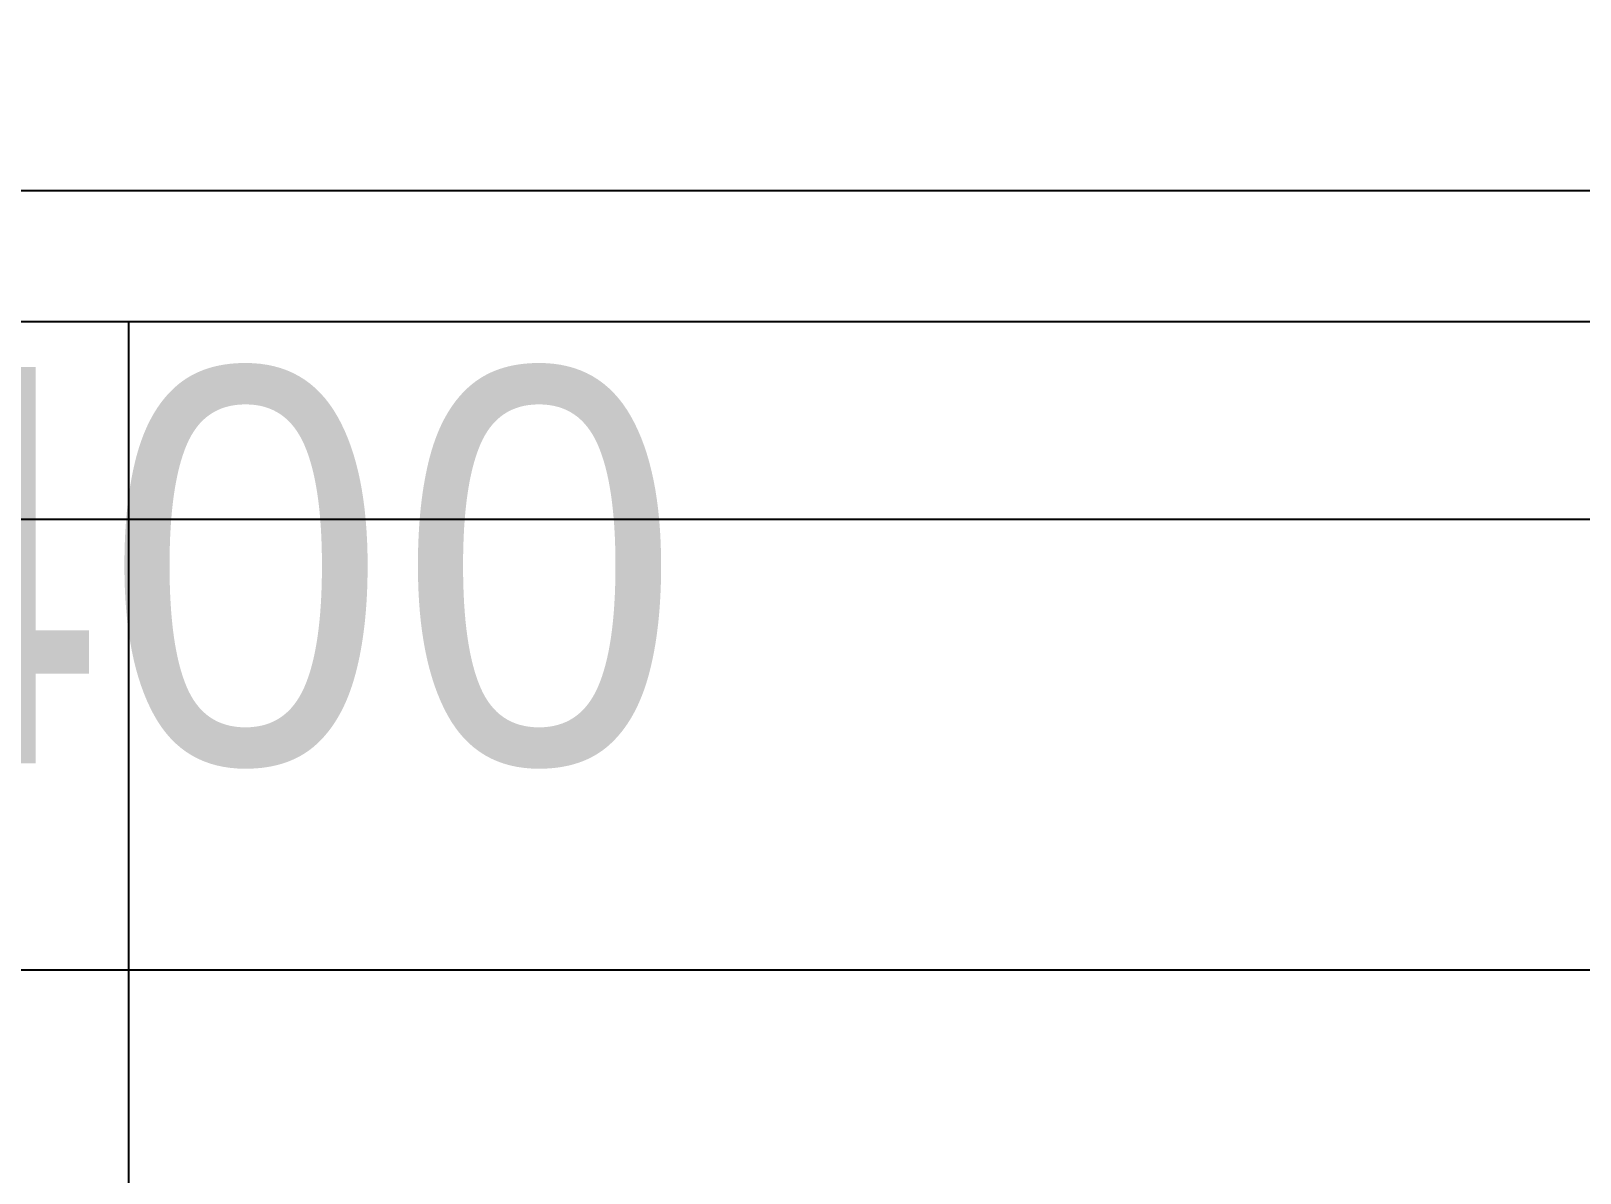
# Model space of a CAD drawing. Header units: millimetres. Extents: x 11242 to 497835, y 4200 to 105100.
# Drawn here: x 272063 to 272653, y 45551 to 45986 of the extents above; entities that cross this region are included whole.
import ezdxf
from ezdxf.xclip import XClip

# ---------------------------------------------------------------- set-up
doc = ezdxf.new("R2010")
doc.units = ezdxf.units.MM
doc.header["$LTSCALE"] = 200
doc.header["$XCLIPFRAME"] = 0
doc.layers.get('DEFPOINTS').update_dxf_attribs({"color": 137})
doc.layers.add('CEIL-7', color=7, linetype='Continuous')
doc.layers.add('CEIL-암면흡음텍스', color=251, linetype='Continuous')
doc.layers.add('Defpoint', color=137, linetype='Continuous', plot=False)
doc.styles.add('맑은고딕', font='malgun.ttf')
doc.dimstyles.new('GAUN-100', dxfattribs={"dimscale": 100, "dimtxt": 1.5, "dimasz": 1, "dimexe": 2, "dimexo": 3, "dimgap": 0.5, "dimtad": 1, "dimdec": 0, "dimzin": 1, "dimdsep": 46, "dimlunit": 6, "dimtxsty": '맑은고딕', "dimblk": 'CJDOT', "dimcen": 0.09, "dimdle": 1, "dimclrd": 256, "dimclre": 256, "dimclrt": 3, "dimadec": 0, "dimazin": 0, "dimtfac": 1, "dimtdec": 0, "dimtix": 1, "dimtmove": 2, "dimatfit": 3, "dimldrblk": 'CJDOT', "dimfxl": 1, "dimtolj": 1, "dimtzin": 1, "dimarcsym": 0})

# ---------------------------------------------------------------- blocks, each defined once
blk = doc.blocks.new('C-6x6_1f')
for p, q in [((-40746.98, -324623.45), (-40746.98, -303023.45)), ((-38346.98, -324623.45), (-38346.98, -303023.45)), ((-34746.98, -319823.45), (-41946.98, -319823.45))]:
    blk.add_line(p, q)
blk = doc.blocks.new('CJDOT')
blk.add_line((-2, 0), (2, 0))
at = {"const_width": 0.5}
blk.add_lwpolyline([(-0.25, 0, 1), (0.25, 0, 1)], format="xyb", close=True, dxfattribs=at)
blk = doc.blocks.new('*D69')
at = {"layer": 'Defpoint', "lineweight": -2, "transparency": 16777216}
for p, q in [((270862.5, 45825), (270862.5, 45618.57)), ((273262.5, 45825), (273262.5, 45618.57)), ((270872.5, 45628.57), (273252.5, 45628.57))]:
    blk.add_line(p, q, dxfattribs=at)
at = {"layer": 'DEFPOINTS', "color": 0, "transparency": 16777216}
for p in [(270862.5, 45925), (273262.5, 45925), (273262.5, 45628.57)]:
    blk.add_point(p, dxfattribs=at)
at = {"layer": 'Defpoint', "lineweight": -2, "transparency": 16777216, "xscale": 10, "yscale": 10, "zscale": 10, "rotation": 180}
blk.add_blockref('CJDOT', (270862.5, 45628.57), dxfattribs=at)
at = {"layer": 'Defpoint', "lineweight": -2, "transparency": 16777216, "xscale": 10, "yscale": 10, "zscale": 10}
blk.add_blockref('CJDOT', (273262.5, 45628.57), dxfattribs=at)
at = {"layer": 'Defpoint', "transparency": 16777216, "insert": (272062.5, 45768.65), "char_height": 150, "attachment_point": 5, "style": '맑은고딕'}
blk.add_mtext('\\A1;2,400', dxfattribs=at)

msp = doc.modelspace()

# ---------------------------------------------------------------- linework, layer by layer
at = {"layer": 'CEIL-7'}
msp.add_lwpolyline([(270300, 69200.25), (270300, 45875.25), (280950, 45875.25), (280950, 43175.25), (280425, 43175.25), (280425, 42950.25), (277198.81, 42950.25), (277198.81, 42815), (273201.19, 42815), (273201.19, 42950.25), (270975, 42950.25), (270975, 43175.25), (270425, 43175.25), (270425, 42950), (268200, 42950)], dxfattribs=at)
msp.add_lwpolyline([(270400, 49325), (273725, 49325), (273725, 45925), (270400, 45925)], close=True, dxfattribs=at)

# ---------------------------------------------------------------- block references
at = {"layer": 'CEIL-암면흡음텍스'}
ref = msp.add_blockref('C-6x6_1f', (312846.98, 365623.45), dxfattribs=at)
XClip(ref).set_block_clipping_path([(-44646.9790898738, -322658.1999318774), (-44646.9790898737, -305548.1999180664), (-47046.9790898737, -305548.1999180664), (-47046.9790898736, -305973.1999180662), (-48296.9790898722, -305973.1999180663), (-48296.9790898722, -303548.1999180664), (-45296.9790898737, -303548.1999180664), (-45296.9790898737, -304048.1999180681), (-44646.9790898737, -304048.1999180681), (-44646.5353875862, -292423.1999679231), (-42421.9790898737, -292423.4499304554), (-42421.9790898737, -292998.1999180662), (-41871.9790898737, -292998.1999180662), (-41871.9790898737, -292423.4499304554), (-32421.9790898737, -292423.4499304554), (-32421.9790898733, -292998.0749242609), (-32011.9790898744, -292998.3249118712), (-32011.9790898735, -293158.199893286), (-32011.9790898735, -296423.1999180665), (-42546.9791048045, -296423.1999180665), (-42546.9790898735, -319748.1999180674), (-31896.9790559213, -319748.1999180657), (-31896.9790397005, -322448.1999180666), (-32421.9790898735, -322448.1999180666), (-32421.9790898735, -322658.1999318774), (-35648.1669723085, -322658.1999318774), (-35648.1669723085, -322808.4499304545), (-39645.7912074402, -322808.4499304545), (-39645.7912074402, -322658.1999318774), (-41871.9790898737, -322658.1999318774), (-41871.9790898737, -322448.1999180666), (-42421.9790898737, -322448.1999180666), (-42421.9790898737, -322658.1999318774)])
ref = msp.add_blockref('C-6x6_1f', (310546.98, 357023.45), dxfattribs=at)
XClip(ref).set_block_clipping_path([(-29596.980351819, -300845.949930455), (-30121.9803949631, -300845.949930455), (-30121.9803949631, -301398.449930455), (-29596.980351819, -301398.449930455), (-29596.980351819, -307598.449930455), (-40146.9803949629, -307598.449930455), (-40146.980394963, -292223.4499304555), (-29561.9803518183, -292223.449960526), (-29561.9803021366, -292413.4499605259), (-29446.9803518191, -292413.4499304554), (-29446.9803518191, -294093.449930455), (-29596.9803518191, -294093.449930455)])

# ---------------------------------------------------------------- dimensions: what is measured, and where the dimension line sits
at = {"layer": 'Defpoint'}
dim = msp.add_linear_dim(base=(273262.5, 45628.57), p1=(270862.5, 45925), p2=(273262.5, 45925), dimstyle='GAUN-100', override={"dimasz": 0.1, "dimexe": 0.1, "dimexo": 1, "dimdle": 0.1, "dimclrt": 256}, dxfattribs=at)
dim.commit()
dim.dimension.update_dxf_attribs({"geometry": '*D69', "text_midpoint": (272062.5, 45768.65)})

doc.saveas('drawing.dxf')
